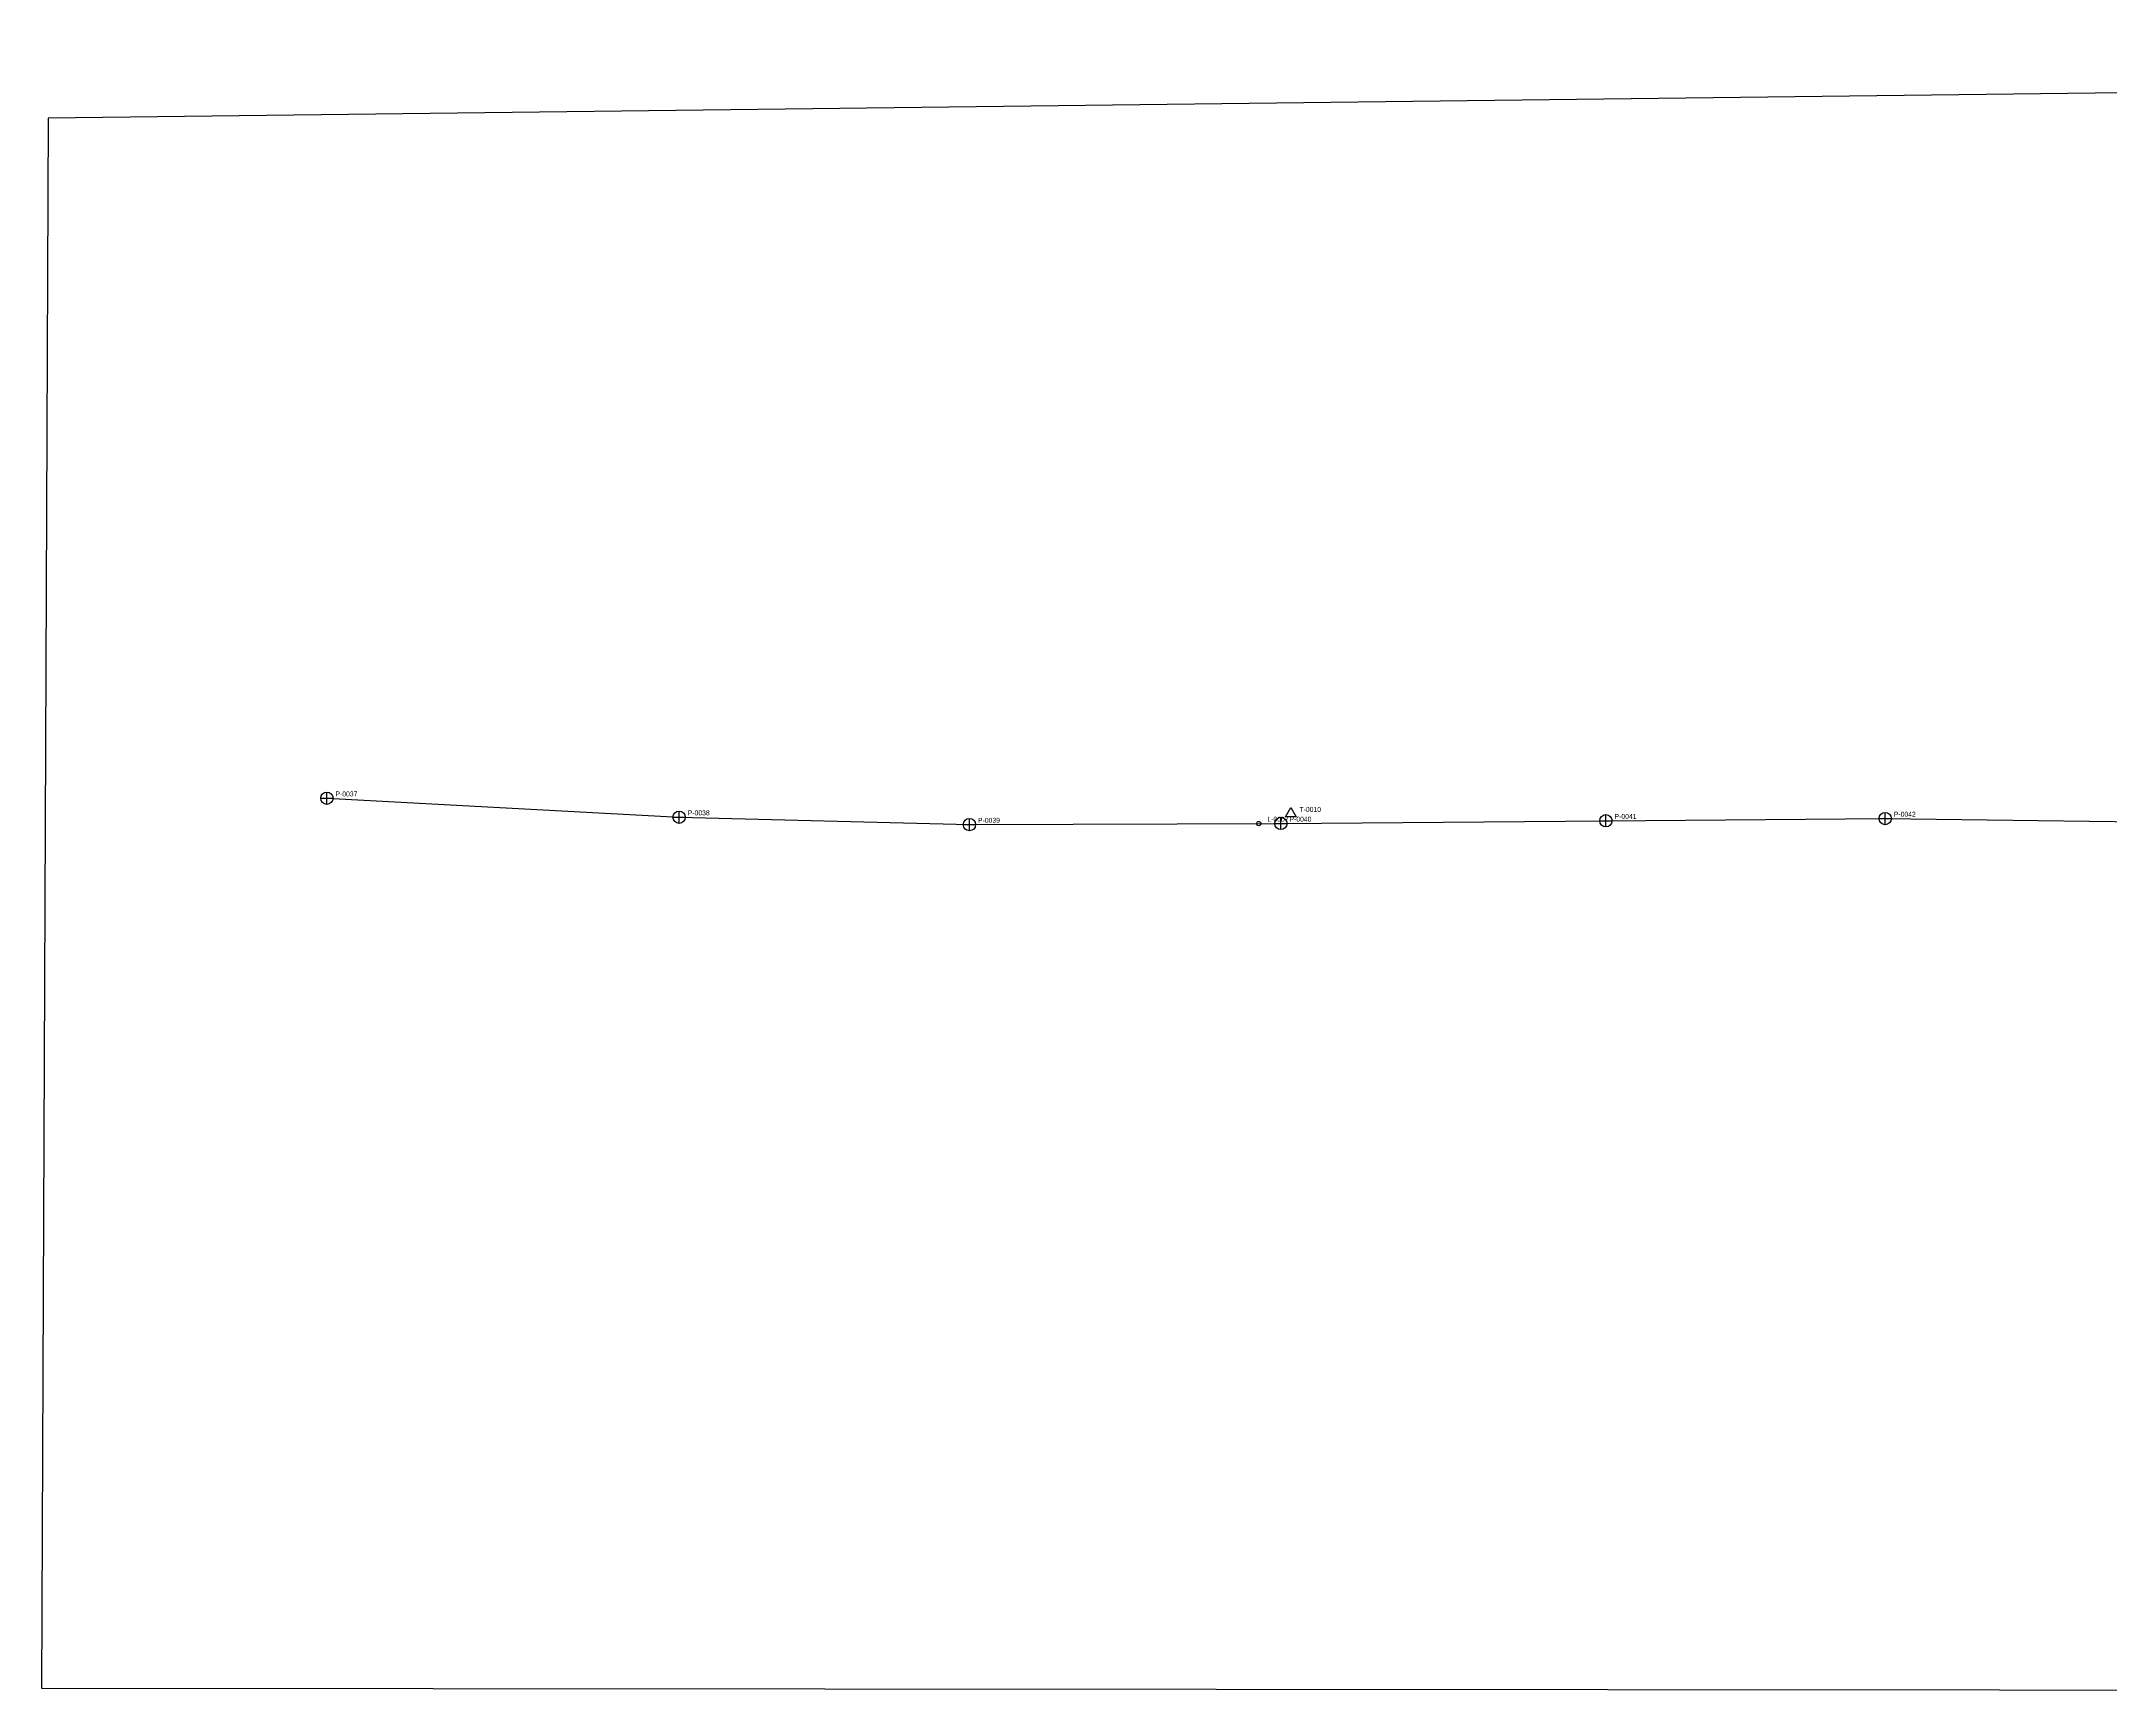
# Model space of a CAD drawing. Extents: x 287088 to 288086, y 1609570 to 1610518.
# Drawn here: x 287160.5 to 287412.4, y 1609569.7 to 1609770.8 of the extents above; entities that cross this region are included whole.
import ezdxf

# ---------------------------------------------------------------- set-up
doc = ezdxf.new("R2010")
doc.units = 0
doc.layers.get('0').update_dxf_attribs({"linetype": 'CONTINUOUS'})
for name, color, linetype in [('EL-MV_LINES', 5, 'CONTINUOUS'), ('EL-POLES', 1, 'CONTINUOUS'), ('EL-SERVICE_AREAS', 3, 'CONTINUOUS'), ('EL-TRANSFORMERS', 30, 'CONTINUOUS')]:
    doc.layers.add(name, color=color, linetype=linetype)

# ---------------------------------------------------------------- blocks, each defined once
blk = doc.blocks.new('POLE')
for p, q in [((-0.75, 0), (0.75, 0)), ((0, -0.75), (0, 0.75))]:
    blk.add_line(p, q)
blk.add_circle((0, 0), 0.75)
blk.add_attdef('POLE_ID', (1.05, 0.225), '', height=0.6)
at = {"flags": 1}
for tag, p in [('GIS_FID', (1.05, -0.675)), ('FEEDER', (1.05, -1.575)), ('MATERIAL', (1.05, -2.475)), ('STATUS', (1.05, -5.175)), ('HEIGHT_M', (1.05, -3.375)), ('POLE_CLASS', (1.05, -4.275)), ('BARANGAY', (1.05, -6.975)), ('REMARKS', (1.05, -7.875)), ('INSTALL_DATE', (1.05, -6.075))]:
    blk.add_attdef(tag, p, '', height=0.6, dxfattribs=at)
blk = doc.blocks.new('TRANSFORMER')
blk.add_lwpolyline([(0, 0.75), (0.6495, -0.375), (-0.6495, -0.375)], close=True)
blk.add_attdef('XFMR_ID', (1.05, 0.225), '', height=0.6)
at = {"flags": 1}
for tag, p in [('GIS_FID', (1.05, -0.675)), ('POLE_REF', (1.05, -1.575)), ('KVA', (1.05, -2.475)), ('SECONDARY_V', (1.05, -5.175)), ('PHASE', (1.05, -3.375)), ('PRIMARY_KV', (1.05, -4.275)), ('SERIAL_NO', (1.05, -6.975)), ('BRAND', (1.05, -6.075)), ('INSTALL_DATE', (1.05, -7.875)), ('STATUS', (1.05, -8.775))]:
    blk.add_attdef(tag, p, '', height=0.6, dxfattribs=at)
blk = doc.blocks.new('MV_LINE_TAG')
blk.add_circle((0, 0), 0.263)
blk.add_attdef('LINE_ID', (1.05, 0.225), '', height=0.6)
at = {"flags": 1}
for tag, p in [('VOLTAGE_KV', (1.05, -2.475)), ('GIS_FID', (1.05, -0.675)), ('FEEDER', (1.05, -1.575)), ('CONDUCTOR', (1.05, -3.375)), ('PHASES', (1.05, -4.275)), ('LENGTH_M', (1.05, -5.175)), ('TO_POLE', (1.05, -6.975)), ('FROM_POLE', (1.05, -6.075))]:
    blk.add_attdef(tag, p, '', height=0.6, dxfattribs=at)

msp = doc.modelspace()

# ---------------------------------------------------------------- linework, layer by layer
at = {"layer": 'EL-MV_LINES'}
msp.add_lwpolyline([(287195.253329, 1609678.680056), (287238.128335, 1609676.377476), (287273.456998, 1609675.468326), (287311.369911, 1609675.609204), (287350.935864, 1609675.942773), (287384.923019, 1609676.215141), (287422.166324, 1609675.711269)], dxfattribs=at)
at = {"layer": 'EL-SERVICE_AREAS'}
msp.add_lwpolyline([(287160.510319, 1609570.414153), (287923.138364, 1609569.733767), (287925.400337, 1609770.774128), (287161.324894, 1609761.434839)], close=True, dxfattribs=at)

# ---------------------------------------------------------------- block references
at = {"layer": 'EL-MV_LINES'}
ref = msp.add_blockref('MV_LINE_TAG', (287308.675926, 1609675.599193), dxfattribs=at)
ref.add_attrib('LINE_ID', 'L-0007', (287309.725926, 1609675.824193), dxfattribs={"height": 0.6})
at = {"layer": 'EL-POLES'}
ref = msp.add_blockref('POLE', (287195.253329, 1609678.680056), dxfattribs=at)
ref.add_attrib('POLE_ID', 'P-0037', (287196.303329, 1609678.905056), dxfattribs={"height": 0.6})
ref = msp.add_blockref('POLE', (287238.128335, 1609676.377476), dxfattribs=at)
ref.add_attrib('POLE_ID', 'P-0038', (287239.178335, 1609676.602476), dxfattribs={"height": 0.6})
ref = msp.add_blockref('POLE', (287350.935864, 1609675.942773), dxfattribs=at)
ref.add_attrib('POLE_ID', 'P-0041', (287351.985864, 1609676.167773), dxfattribs={"height": 0.6})
ref = msp.add_blockref('POLE', (287384.923019, 1609676.215141), dxfattribs=at)
ref.add_attrib('POLE_ID', 'P-0042', (287385.973019, 1609676.440141), dxfattribs={"height": 0.6})
ref = msp.add_blockref('POLE', (287273.456998, 1609675.468326), dxfattribs=at)
ref.add_attrib('POLE_ID', 'P-0039', (287274.506998, 1609675.693326), dxfattribs={"height": 0.6})
ref = msp.add_blockref('POLE', (287311.369911, 1609675.609204), dxfattribs=at)
ref.add_attrib('POLE_ID', 'P-0040', (287312.419911, 1609675.834204), dxfattribs={"height": 0.6})
at = {"layer": 'EL-TRANSFORMERS'}
ref = msp.add_blockref('TRANSFORMER', (287312.580959, 1609676.791698), dxfattribs=at)
ref.add_attrib('XFMR_ID', 'T-0010', (287313.630959, 1609677.016698), dxfattribs={"height": 0.6})

doc.saveas('drawing.dxf')
